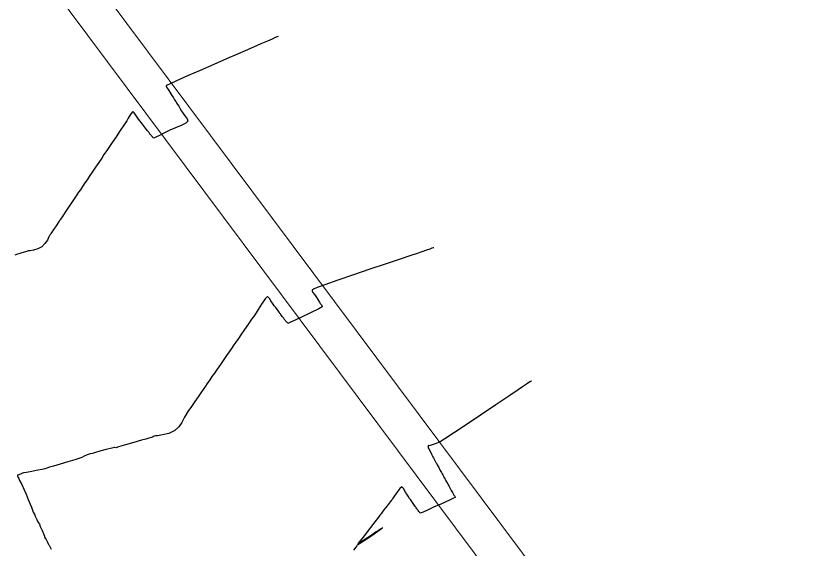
# Model space of a CAD drawing. Header units: millimetres. Extents: x 340454 to 342791, y 6993867 to 6995092.
# Drawn here: x 340914.5 to 340976.9, y 6994704.4 to 6994746 of the extents above; entities that cross this region are included whole.
import ezdxf

# ---------------------------------------------------------------- set-up
doc = ezdxf.new("R2010")
doc.units = ezdxf.units.MM
doc.header["$LTSCALE"] = 10
for name, color, linetype in [('T-HM-CURVA_INTERMEDIARIA', 45, 'Continuous'), ('URB-Calçadas', 2, 'Continuous'), ('URB-Quadras', 3, 'Continuous')]:
    doc.layers.add(name, color=color, linetype=linetype)

msp = doc.modelspace()

# ---------------------------------------------------------------- linework, layer by layer
at = {"layer": 'T-HM-CURVA_INTERMEDIARIA', "color": 45, "linetype": 'Continuous', "lineweight": -3, "flags": 128}
for points, elevation in [([(340934.982, 6994744.439), (340934.912, 6994744.408), (340934.764, 6994744.343), (340934.521, 6994744.236), (340934.159, 6994744.076), (340933.644, 6994743.849), (340933.061, 6994743.592), (340932.41, 6994743.304), (340931.818, 6994743.046), (340930.968, 6994742.679), (340929.963, 6994742.245), (340928.906, 6994741.787), (340927.902, 6994741.349), (340927.053, 6994740.973), (340926.555, 6994740.746), (340926.323, 6994740.633), (340926.248, 6994740.59), (340926.237, 6994740.579), (340926.234, 6994740.549), (340926.261, 6994740.478), (340926.339, 6994740.372), (340926.412, 6994740.294), (340926.462, 6994740.213), (340926.542, 6994740.085), (340926.696, 6994739.835), (340926.82, 6994739.634), (340926.905, 6994739.497), (340926.99, 6994739.36), (340927.06, 6994739.246), (340927.133, 6994739.127), (340927.224, 6994738.98), (340927.34, 6994738.793), (340927.451, 6994738.612), (340927.517, 6994738.506), (340927.571, 6994738.419), (340927.624, 6994738.333), (340927.731, 6994738.216), (340927.891, 6994738.015), (340927.946, 6994737.812), (340927.78, 6994737.665), (340927.424, 6994737.495), (340926.976, 6994737.307), (340926.537, 6994737.109), (340926.122, 6994736.902), (340925.733, 6994736.708), (340925.443, 6994736.564), (340925.328, 6994736.507), (340925.279, 6994736.481), (340925.234, 6994736.52), (340925.195, 6994736.563), (340925.15, 6994736.612), (340925.114, 6994736.655), (340925.079, 6994736.698), (340925.043, 6994736.742), (340925.008, 6994736.786), (340924.969, 6994736.835), (340924.934, 6994736.879), (340924.887, 6994736.94), (340924.858, 6994736.978), (340924.826, 6994737.02), (340924.765, 6994737.1), (340924.63, 6994737.278), (340924.469, 6994737.491), (340924.322, 6994737.684), (340924.198, 6994737.848), (340924.09, 6994737.989), (340923.975, 6994738.141), (340923.864, 6994738.287), (340923.756, 6994738.476), (340923.65, 6994738.569), (340923.493, 6994738.393), (340923.289, 6994738.062), (340923.172, 6994737.858), (340923.116, 6994737.775), (340923.059, 6994737.691), (340922.937, 6994737.509), (340922.664, 6994737.104), (340922.329, 6994736.606), (340922.017, 6994736.144), (340921.818, 6994735.847), (340921.663, 6994735.618), (340921.541, 6994735.436), (340921.386, 6994735.206), (340921.208, 6994734.942), (340920.978, 6994734.6), (340920.721, 6994734.218), (340920.463, 6994733.835), (340920.243, 6994733.509), (340920.064, 6994733.242), (340919.897, 6994732.994), (340919.713, 6994732.721), (340919.543, 6994732.469), (340919.411, 6994732.273), (340919.279, 6994732.076), (340919.109, 6994731.824), (340918.898, 6994731.511), (340918.627, 6994731.109), (340918.355, 6994730.704), (340918.14, 6994730.384), (340918.04, 6994730.237), (340917.965, 6994730.125), (340917.916, 6994730.053), (340917.887, 6994730.009), (340917.835, 6994729.928), (340917.793, 6994729.866), (340917.703, 6994729.732), (340917.595, 6994729.572), (340917.457, 6994729.368), (340917.312, 6994729.153), (340917.243, 6994729.05), (340917.205, 6994728.992), (340917.174, 6994728.944), (340917.136, 6994728.887), (340917.088, 6994728.779), (340916.968, 6994728.539), (340916.782, 6994728.254), (340916.539, 6994728.008), (340916.223, 6994727.847), (340915.877, 6994727.749), (340915.596, 6994727.701), (340915.477, 6994727.687), (340915.403, 6994727.663), (340915.254, 6994727.617), (340914.982, 6994727.534), (340914.829, 6994727.488), (340914.737, 6994727.458), (340914.627, 6994727.424), (340914.435, 6994727.365)], 709), ([(340947.137, 6994727.939), (340947.091, 6994727.923), (340946.991, 6994727.889), (340946.825, 6994727.831), (340946.572, 6994727.743), (340946.204, 6994727.615), (340945.78, 6994727.468), (340945.344, 6994727.321), (340944.517, 6994727.045), (340943.417, 6994726.678), (340942.16, 6994726.257), (340940.864, 6994725.818), (340939.647, 6994725.4), (340938.627, 6994725.039), (340938.031, 6994724.818), (340937.753, 6994724.703), (340937.661, 6994724.655), (340937.646, 6994724.641), (340937.639, 6994724.608), (340937.648, 6994724.538), (340937.707, 6994724.428), (340937.828, 6994724.28), (340937.965, 6994724.111), (340938.09, 6994723.902), (340938.17, 6994723.77), (340938.223, 6994723.681), (340938.277, 6994723.592), (340938.378, 6994723.471), (340938.438, 6994723.323), (340938.161, 6994723.161), (340937.52, 6994722.848), (340936.761, 6994722.491), (340936.125, 6994722.197), (340935.858, 6994722.075), (340935.805, 6994722.05), (340935.755, 6994722.025), (340935.72, 6994722.057), (340935.683, 6994722.095), (340935.622, 6994722.165), (340935.573, 6994722.225), (340935.542, 6994722.264), (340935.508, 6994722.308), (340935.471, 6994722.355), (340935.439, 6994722.397), (340935.396, 6994722.452), (340935.34, 6994722.528), (340935.309, 6994722.569), (340935.253, 6994722.645), (340935.192, 6994722.727), (340935.162, 6994722.768), (340935.132, 6994722.809), (340935.068, 6994722.895), (340934.935, 6994723.074), (340934.799, 6994723.258), (340934.688, 6994723.409), (340934.596, 6994723.533), (340934.537, 6994723.613), (340934.472, 6994723.701), (340934.406, 6994723.789), (340934.307, 6994723.981), (340934.153, 6994724.132), (340933.98, 6994723.949), (340933.701, 6994723.537), (340933.425, 6994723.101), (340933.262, 6994722.843), (340933.157, 6994722.691), (340933.052, 6994722.539), (340932.917, 6994722.345), (340932.668, 6994721.985), (340932.37, 6994721.553), (340932.087, 6994721.143), (340931.883, 6994720.848), (340931.692, 6994720.571), (340931.54, 6994720.352), (340931.349, 6994720.075), (340931.166, 6994719.811), (340930.968, 6994719.525), (340930.745, 6994719.201), (340930.486, 6994718.827), (340930.23, 6994718.456), (340930.012, 6994718.142), (340929.822, 6994717.866), (340929.646, 6994717.611), (340929.459, 6994717.341), (340929.312, 6994717.128), (340929.125, 6994716.858), (340928.957, 6994716.615), (340928.741, 6994716.301), (340928.489, 6994715.938), (340928.218, 6994715.546), (340927.942, 6994715.146), (340927.665, 6994714.689), (340927.458, 6994714.298), (340927.237, 6994713.959), (340926.915, 6994713.66), (340926.457, 6994713.435), (340925.969, 6994713.311), (340925.575, 6994713.256), (340925.4, 6994713.241), (340925.314, 6994713.217), (340925.247, 6994713.198), (340925.181, 6994713.151), (340925.091, 6994713.124), (340924.889, 6994713.065), (340924.647, 6994712.994), (340924.314, 6994712.896), (340923.726, 6994712.723), (340923.07, 6994712.529), (340922.534, 6994712.372), (340922.306, 6994712.308), (340922.248, 6994712.326), (340922.189, 6994712.344), (340921.993, 6994712.292), (340921.557, 6994712.171), (340921.071, 6994712.034), (340920.722, 6994711.936), (340920.487, 6994711.875), (340920.3, 6994711.827), (340920.07, 6994711.751), (340919.844, 6994711.655), (340919.664, 6994711.564), (340919.432, 6994711.464), (340919.105, 6994711.36), (340918.569, 6994711.202), (340917.965, 6994711.028), (340917.438, 6994710.877), (340917.129, 6994710.789), (340916.925, 6994710.726), (340916.763, 6994710.676), (340916.557, 6994710.621), (340916.232, 6994710.554), (340915.764, 6994710.467), (340915.342, 6994710.391), (340915.151, 6994710.356), (340915.094, 6994710.341), (340915.037, 6994710.324), (340914.926, 6994710.28), (340914.737, 6994710.205), (340914.637, 6994710.163), (340914.632, 6994710.107), (340914.661, 6994710.037), (340914.693, 6994709.983), (340914.73, 6994709.918), (340914.803, 6994709.766), (340914.961, 6994709.433), (340915.144, 6994709.032), (340915.3, 6994708.677), (340915.475, 6994708.27), (340915.629, 6994707.904), (340915.722, 6994707.675), (340915.806, 6994707.429), (340915.855, 6994707.281), (340915.904, 6994707.2), (340915.954, 6994707.121), (340916.024, 6994706.963), (340916.133, 6994706.712), (340916.191, 6994706.578), (340916.229, 6994706.518), (340916.275, 6994706.445), (340916.34, 6994706.336), (340916.415, 6994706.169), (340916.553, 6994705.854), (340916.687, 6994705.548), (340916.747, 6994705.408), (340916.746, 6994705.34), (340916.801, 6994705.263), (340916.884, 6994705.139), (340916.971, 6994704.949), (340917.036, 6994704.799), (340917.067, 6994704.754), (340917.099, 6994704.709), (340917.168, 6994704.588), (340917.271, 6994704.385)], 708), ([(340954.757, 6994717.531), (340954.755, 6994717.53), (340954.747, 6994717.524), (340954.741, 6994717.521), (340954.634, 6994717.449), (340954.379, 6994717.279), (340954.075, 6994717.076), (340953.728, 6994716.842), (340952.994, 6994716.347), (340952.002, 6994715.677), (340950.878, 6994714.921), (340949.752, 6994714.166), (340948.751, 6994713.498), (340948.003, 6994713.007), (340947.637, 6994712.778), (340947.262, 6994712.615), (340946.935, 6994712.503), (340946.791, 6994712.462), (340946.721, 6994712.502), (340946.706, 6994712.454), (340946.693, 6994712.405), (340946.679, 6994712.356), (340946.746, 6994712.23), (340946.878, 6994711.983), (340946.969, 6994711.813), (340947.046, 6994711.668), (340947.081, 6994711.603), (340947.12, 6994711.53), (340947.201, 6994711.381), (340947.285, 6994711.224), (340947.315, 6994711.169), (340947.345, 6994711.113), (340947.414, 6994710.985), (340947.489, 6994710.846), (340947.529, 6994710.772), (340947.569, 6994710.697), (340947.627, 6994710.591), (340947.693, 6994710.469), (340947.744, 6994710.375), (340947.795, 6994710.281), (340947.846, 6994710.187), (340947.897, 6994710.094), (340947.965, 6994709.97), (340948.022, 6994709.865), (340948.059, 6994709.798), (340948.096, 6994709.73), (340948.162, 6994709.609), (340948.23, 6994709.486), (340948.268, 6994709.415), (340948.307, 6994709.345), (340948.397, 6994709.181), (340948.477, 6994709.035), (340948.512, 6994708.972), (340948.599, 6994708.814), (340948.706, 6994708.62), (340948.775, 6994708.521), (340948.811, 6994708.433), (340948.694, 6994708.365), (340948.412, 6994708.237), (340948.035, 6994708.072), (340947.631, 6994707.892), (340947.18, 6994707.686), (340946.698, 6994707.466), (340946.313, 6994707.291), (340946.154, 6994707.219), (340946.106, 6994707.195), (340946.06, 6994707.236), (340946.023, 6994707.281), (340945.982, 6994707.33), (340945.928, 6994707.401), (340945.887, 6994707.456), (340945.849, 6994707.507), (340945.815, 6994707.555), (340945.773, 6994707.613), (340945.738, 6994707.664), (340945.695, 6994707.726), (340945.58, 6994707.892), (340945.472, 6994708.049), (340945.42, 6994708.125), (340945.379, 6994708.186), (340945.326, 6994708.262), (340945.258, 6994708.362), (340945.15, 6994708.519), (340945.036, 6994708.687), (340944.963, 6994708.793), (340944.922, 6994708.853), (340944.881, 6994708.913), (340944.799, 6994709.094), (340944.646, 6994709.26), (340944.489, 6994709.12), (340944.251, 6994708.807), (340944.03, 6994708.489), (340943.927, 6994708.335), (340943.885, 6994708.28), (340943.843, 6994708.224), (340943.732, 6994708.081), (340943.498, 6994707.779), (340943.254, 6994707.463), (340943.112, 6994707.279), (340943.023, 6994707.161), (340942.934, 6994707.042), (340942.822, 6994706.897), (340942.636, 6994706.656), (340942.44, 6994706.403), (340942.3, 6994706.22), (340942.202, 6994706.09), (340942.126, 6994705.986), (340942.028, 6994705.856), (340941.879, 6994705.66), (340941.7, 6994705.429), (340941.533, 6994705.211), (340941.371, 6994705.021), (340941.235, 6994704.862), (340941.204, 6994704.768), (340941.425, 6994704.884), (340941.908, 6994705.204), (340942.476, 6994705.596), (340942.87, 6994705.874), (340943.07, 6994706.015), (340943.136, 6994706.063), (340943.145, 6994706.069), (340943.141, 6994706.066), (340943.119, 6994706.051), (340943.103, 6994706.041), (340943.021, 6994705.985), (340942.965, 6994705.948), (340942.898, 6994705.903), (340942.824, 6994705.853), (340942.651, 6994705.737), (340942.248, 6994705.466), (340941.768, 6994705.143), (340941.433, 6994704.918), (340941.262, 6994704.803), (340941.205, 6994704.764), (340941.197, 6994704.759), (340941.193, 6994704.754), (340941.176, 6994704.731), (340941.164, 6994704.715), (340941.127, 6994704.665), (340941.049, 6994704.561), (340940.871, 6994704.322)], 707)]:
    msp.add_lwpolyline(points, dxfattribs=dict(at, elevation=elevation))
at = {"layer": 'URB-Calçadas', "lineweight": 0}
msp.add_lwpolyline([(341462.148, 6994583.263), (341455.773, 6994517.546, -0.469604), (341447.481, 6994511.319), (341447.481, 6994511.319), (341323.425, 6994526.082, 2.505871), (341322.711, 6994515.09), (341446.721, 6994500.318, -0.457908), (341453.358, 6994492.643), (341448.538, 6994442.956, -0.398793), (341439.073, 6994435.65), (341439.073, 6994435.65, -0.034561), (341322.289, 6994451.995, -0.062194), (341256.159, 6994486.217), (341063.331, 6994608.261), (340993.59, 6994654.346), (340972.95, 6994673.775), (340891.463, 6994782.889, -0.419832), (340892.118, 6994787.121), (340913.215, 6994802.257)], format="xyb", dxfattribs=at)
at = {"layer": 'URB-Quadras', "color": 252, "lineweight": 0}
msp.add_lwpolyline([(341276.393, 6994476.591), (341065.356, 6994610.518), (340995.459, 6994656.707), (340975.197, 6994675.78), (340893.866, 6994784.684), (340914.818, 6994799.715), (340904.459, 6994816.141)], dxfattribs=at)

doc.saveas('drawing.dxf')
